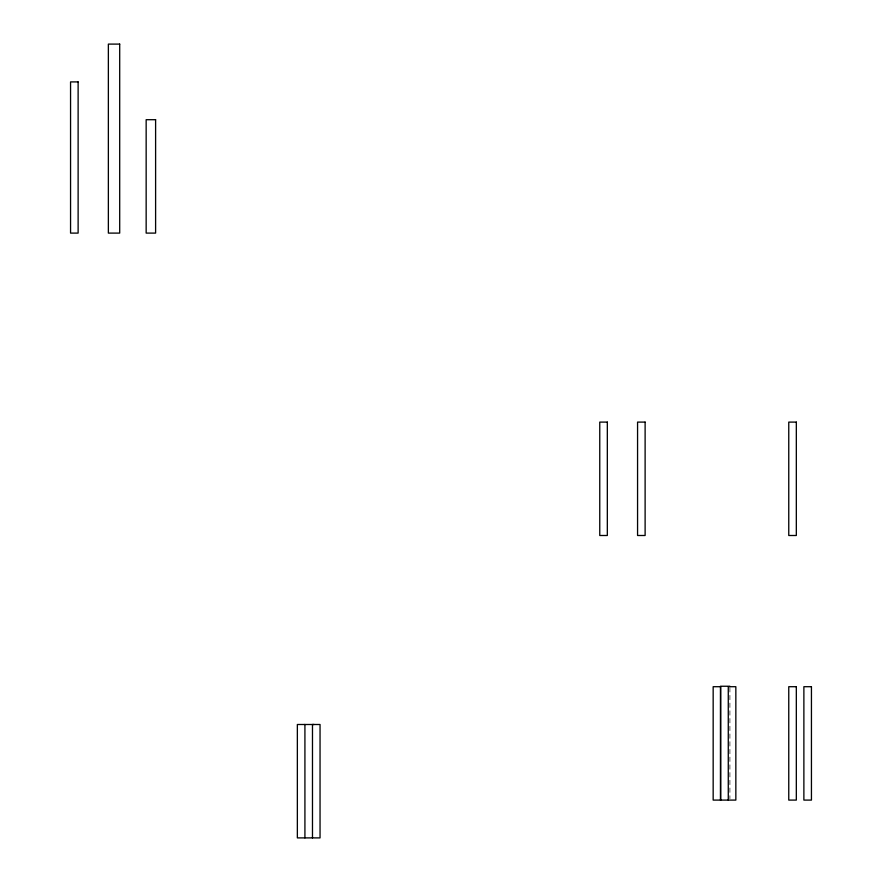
<?xml version="1.0" encoding="UTF-8"?>
<svg xmlns="http://www.w3.org/2000/svg" width="882" height="882" viewBox="0 0 882 882"><rect width="100%" height="100%" fill="white"/><g stroke="black" fill="none" stroke-linecap="round" stroke-linejoin="round"><path stroke-width="0.66" stroke-dasharray="4.41 3.31" d="M729.91 687.618L729.91 798.728"/><path stroke-width="1.32" d="M729.91 686.251L720.451 686.251L720.451 800.095M728.278 800.095L728.278 686.703L735.842 686.703L735.842 800.095L713.163 800.095L713.163 686.703L720.715 686.703L720.715 800.095M314.102 724.497L304.654 724.497M312.482 837.9L312.482 724.497L320.045 724.497L320.045 837.9L297.355 837.9L297.355 724.497L304.918 724.497L304.918 837.9M119.698 44.1L108.365 44.1L108.365 233.102L119.698 233.102L119.698 44.1M78.123 81.905L70.56 81.905L70.56 233.102L78.123 233.102L78.123 81.905M155.607 119.698L146.158 119.698L146.158 233.102L155.607 233.102L155.607 119.698M607.323 422.103L599.76 422.103L599.76 535.495L607.323 535.495L607.323 422.103M645.117 422.103L637.565 422.103L637.565 535.495L645.117 535.495L645.117 422.103M796.325 422.103L788.762 422.103L788.762 535.495L796.325 535.495L796.325 422.103M796.325 686.703L788.762 686.703L788.762 800.095L796.325 800.095L796.325 686.703M811.44 686.703L803.877 686.703L803.877 800.095L811.44 800.095L811.44 686.703"/></g></svg>
